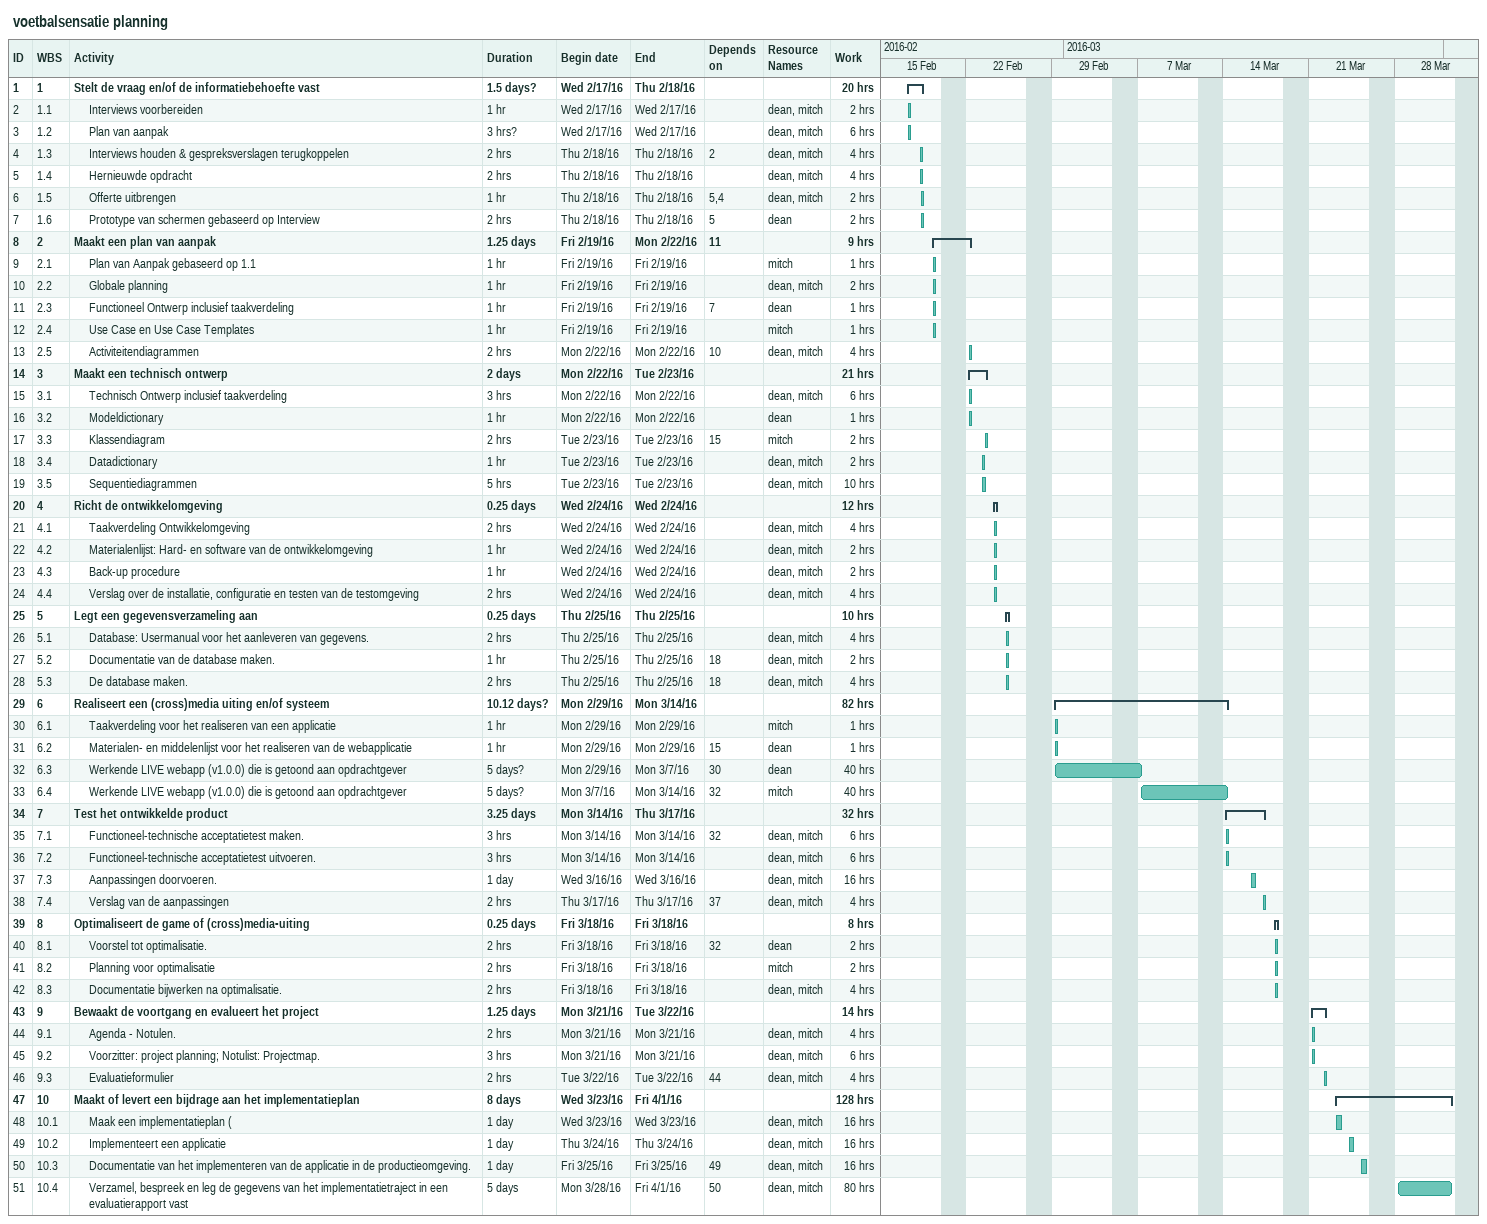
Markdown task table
voetbalsensatie planning

| ID | WBS | Task | Duration | Start | Finish | Predecessors | Resources | Work (h) |
|---|---|---|---|---|---|---|---|---|
| 1 | 1 | **Stelt de vraag en/of de informatiebehoefte vast** | 1.5d? | 2016-02-17 | 2016-02-18 |  |  | 20 |
| 2 | 1.1 | Interviews voorbereiden | 1h | 2016-02-17 | 2016-02-17 |  | dean, mitch | 2 |
| 3 | 1.2 | Plan van aanpak | 3h? | 2016-02-17 | 2016-02-17 |  | dean, mitch | 6 |
| 4 | 1.3 | Interviews houden & gespreksverslagen terugkoppelen | 2h | 2016-02-18 | 2016-02-18 | 2 | dean, mitch | 4 |
| 5 | 1.4 | Hernieuwde opdracht | 2h | 2016-02-18 | 2016-02-18 |  | dean, mitch | 4 |
| 6 | 1.5 | Offerte uitbrengen | 1h | 2016-02-18 | 2016-02-18 | 5, 4 | dean, mitch | 2 |
| 7 | 1.6 | Prototype van schermen gebaseerd op Interview | 2h | 2016-02-18 | 2016-02-18 | 5 | dean | 2 |
| 8 | 2 | **Maakt een plan van aanpak** | 1.25d | 2016-02-19 | 2016-02-22 | 11 |  | 9 |
| 9 | 2.1 | Plan van Aanpak gebaseerd op 1.1 | 1h | 2016-02-19 | 2016-02-19 |  | mitch | 1 |
| 10 | 2.2 | Globale planning | 1h | 2016-02-19 | 2016-02-19 |  | dean, mitch | 2 |
| 11 | 2.3 | Functioneel Ontwerp inclusief taakverdeling | 1h | 2016-02-19 | 2016-02-19 | 7 | dean | 1 |
| 12 | 2.4 | Use Case en Use Case Templates | 1h | 2016-02-19 | 2016-02-19 |  | mitch | 1 |
| 13 | 2.5 | Activiteitendiagrammen | 2h | 2016-02-22 | 2016-02-22 | 10 | dean, mitch | 4 |
| 14 | 3 | **Maakt een technisch ontwerp** | 2d | 2016-02-22 | 2016-02-23 |  |  | 21 |
| 15 | 3.1 | Technisch Ontwerp inclusief taakverdeling | 3h | 2016-02-22 | 2016-02-22 |  | dean, mitch | 6 |
| 16 | 3.2 | Modeldictionary | 1h | 2016-02-22 | 2016-02-22 |  | dean | 1 |
| 17 | 3.3 | Klassendiagram | 2h | 2016-02-23 | 2016-02-23 | 15 | mitch | 2 |
| 18 | 3.4 | Datadictionary | 1h | 2016-02-23 | 2016-02-23 |  | dean, mitch | 2 |
| 19 | 3.5 | Sequentiediagrammen | 5h | 2016-02-23 | 2016-02-23 |  | dean, mitch | 10 |
| 20 | 4 | **Richt de ontwikkelomgeving** | 0.25d | 2016-02-24 | 2016-02-24 |  |  | 12 |
| 21 | 4.1 | Taakverdeling Ontwikkelomgeving | 2h | 2016-02-24 | 2016-02-24 |  | dean, mitch | 4 |
| 22 | 4.2 | Materialenlijst: Hard- en software van de ontwikkelomgeving | 1h | 2016-02-24 | 2016-02-24 |  | dean, mitch | 2 |
| 23 | 4.3 | Back-up procedure | 1h | 2016-02-24 | 2016-02-24 |  | dean, mitch | 2 |
| 24 | 4.4 | Verslag over de installatie, configuratie en testen van de testomgeving | 2h | 2016-02-24 | 2016-02-24 |  | dean, mitch | 4 |
| 25 | 5 | **Legt een gegevensverzameling aan** | 0.25d | 2016-02-25 | 2016-02-25 |  |  | 10 |
| 26 | 5.1 | Database: Usermanual voor het aanleveren van gegevens. | 2h | 2016-02-25 | 2016-02-25 |  | dean, mitch | 4 |
| 27 | 5.2 | Documentatie van de database maken. | 1h | 2016-02-25 | 2016-02-25 | 18 | dean, mitch | 2 |
| 28 | 5.3 | De database maken. | 2h | 2016-02-25 | 2016-02-25 | 18 | dean, mitch | 4 |
| 29 | 6 | **Realiseert een (cross)media uiting en/of systeem** | 10.12d? | 2016-02-29 | 2016-03-14 |  |  | 82 |
| 30 | 6.1 | Taakverdeling voor het realiseren van een applicatie | 1h | 2016-02-29 | 2016-02-29 |  | mitch | 1 |
| 31 | 6.2 | Materialen- en middelenlijst voor het realiseren van de webapplicatie | 1h | 2016-02-29 | 2016-02-29 | 15 | dean | 1 |
| 32 | 6.3 | Werkende LIVE webapp (v1.0.0) die is getoond aan opdrachtgever | 5d? | 2016-02-29 | 2016-03-07 | 30 | dean | 40 |
| 33 | 6.4 | Werkende LIVE webapp (v1.0.0) die is getoond aan opdrachtgever | 5d? | 2016-03-07 | 2016-03-14 | 32 | mitch | 40 |
| 34 | 7 | **Test het ontwikkelde product** | 3.25d | 2016-03-14 | 2016-03-17 |  |  | 32 |
| 35 | 7.1 | Functioneel-technische acceptatietest maken. | 3h | 2016-03-14 | 2016-03-14 | 32 | dean, mitch | 6 |
| 36 | 7.2 | Functioneel-technische acceptatietest uitvoeren. | 3h | 2016-03-14 | 2016-03-14 |  | dean, mitch | 6 |
| 37 | 7.3 | Aanpassingen doorvoeren. | 1d | 2016-03-16 | 2016-03-16 |  | dean, mitch | 16 |
| 38 | 7.4 | Verslag van de aanpassingen | 2h | 2016-03-17 | 2016-03-17 | 37 | dean, mitch | 4 |
| 39 | 8 | **Optimaliseert de game of (cross)media-uiting** | 0.25d | 2016-03-18 | 2016-03-18 |  |  | 8 |
| 40 | 8.1 | Voorstel tot optimalisatie. | 2h | 2016-03-18 | 2016-03-18 | 32 | dean | 2 |
| 41 | 8.2 | Planning voor optimalisatie | 2h | 2016-03-18 | 2016-03-18 |  | mitch | 2 |
| 42 | 8.3 | Documentatie bijwerken na optimalisatie. | 2h | 2016-03-18 | 2016-03-18 |  | dean, mitch | 4 |
| 43 | 9 | **Bewaakt de voortgang en evalueert het project** | 1.25d | 2016-03-21 | 2016-03-22 |  |  | 14 |
| 44 | 9.1 | Agenda - Notulen. | 2h | 2016-03-21 | 2016-03-21 |  | dean, mitch | 4 |
| 45 | 9.2 | Voorzitter: project planning; Notulist: Projectmap. | 3h | 2016-03-21 | 2016-03-21 |  | dean, mitch | 6 |
| 46 | 9.3 | Evaluatieformulier | 2h | 2016-03-22 | 2016-03-22 | 44 | dean, mitch | 4 |
| 47 | 10 | **Maakt of levert een bijdrage aan het implementatieplan** | 8d | 2016-03-23 | 2016-04-01 |  |  | 128 |
| 48 | 10.1 | Maak een implementatieplan ( | 1d | 2016-03-23 | 2016-03-23 |  | dean, mitch | 16 |
| 49 | 10.2 | Implementeert een applicatie | 1d | 2016-03-24 | 2016-03-24 |  | dean, mitch | 16 |
| 50 | 10.3 | Documentatie van het implementeren van de applicatie in de productieomgeving. | 1d | 2016-03-25 | 2016-03-25 | 49 | dean, mitch | 16 |
| 51 | 10.4 | Verzamel, bespreek en leg de gegevens van het implementatietraject in een evaluatierapport vast | 5d | 2016-03-28 | 2016-04-01 | 50 | dean, mitch | 80 |
